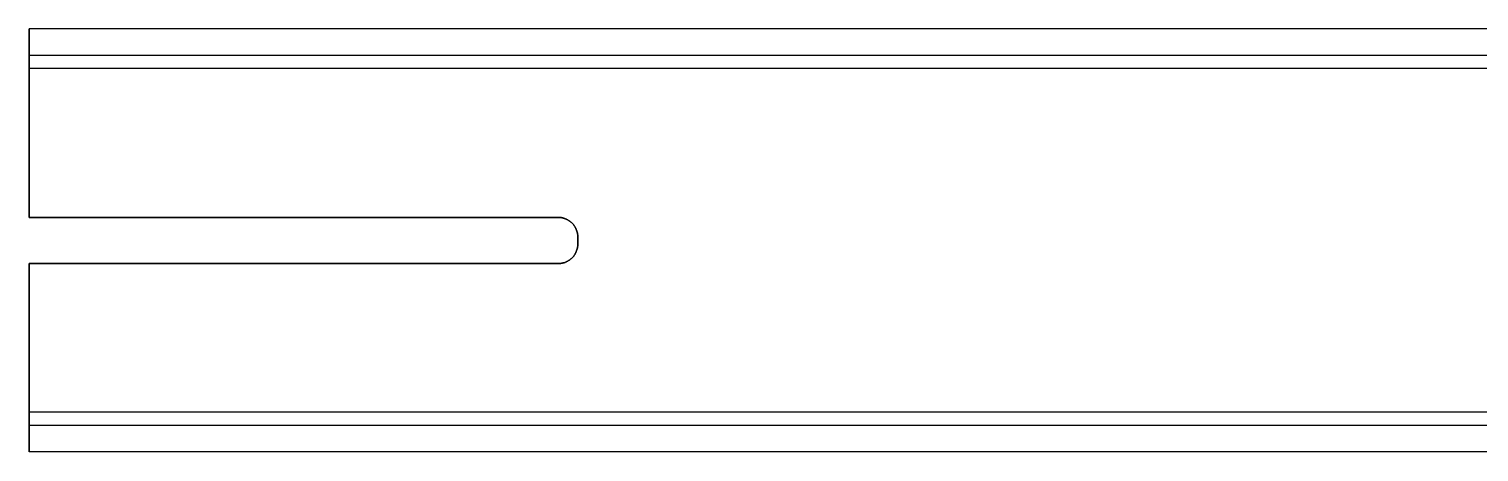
# Model space of a CAD drawing. Header units: inches. Extents: x 2 to 134, y 2 to 86.
# Drawn here: x 20.79 to 34.49, y 43.17 to 47.17 of the extents above; entities that cross this region are included whole.
import ezdxf

# ---------------------------------------------------------------- set-up
doc = ezdxf.new("R2010")
doc.units = ezdxf.units.IN
doc.header["$MEASUREMENT"] = 0

msp = doc.modelspace()

# ---------------------------------------------------------------- linework, layer by layer
at = {"layer": 'OUTLINE'}
for p, q in [((20.787, 47.167), (20.787, 47.167)), ((20.787, 47.167), (20.787, 47.166)), ((89.213, 47.167), (20.787, 47.167)), ((89.213, 47.167), (20.787, 47.167)), ((20.787, 47.166), (20.787, 47.167)), ((20.787, 47.167), (20.787, 47.167)), ((20.787, 47.166), (20.787, 47.166)), ((20.787, 47.166), (20.787, 47.165)), ((20.787, 47.165), (20.787, 47.166)), ((20.787, 47.166), (20.787, 47.166)), ((20.787, 47.165), (20.787, 47.164)), ((20.787, 47.164), (20.787, 47.165)), ((20.787, 47.164), (20.787, 47.163)), ((20.787, 47.163), (20.787, 47.164)), ((20.787, 47.163), (20.787, 47.161)), ((20.787, 47.161), (20.787, 47.163)), ((20.787, 47.161), (20.787, 47.159)), ((20.787, 47.159), (20.787, 47.161)), ((20.787, 47.159), (20.787, 47.158)), ((20.787, 47.158), (20.787, 47.159)), ((20.787, 47.158), (20.787, 47.155)), ((20.787, 47.155), (20.787, 47.158)), ((20.787, 47.155), (20.787, 47.153)), ((20.787, 47.153), (20.787, 47.155)), ((20.787, 47.153), (20.787, 47.151)), ((20.787, 47.151), (20.787, 47.153)), ((20.787, 47.151), (20.787, 47.148)), ((20.787, 47.148), (20.787, 47.151)), ((20.787, 47.148), (20.787, 47.145)), ((20.787, 47.145), (20.787, 47.148)), ((20.787, 47.145), (20.787, 47.142)), ((20.787, 47.142), (20.787, 47.145)), ((20.787, 47.142), (20.787, 47.138)), ((20.787, 47.138), (20.787, 47.142)), ((20.787, 47.138), (20.787, 47.134)), ((20.787, 47.134), (20.787, 47.138)), ((20.787, 47.134), (20.787, 47.131)), ((20.787, 47.131), (20.787, 47.134)), ((20.787, 47.131), (20.787, 47.127)), ((20.787, 47.127), (20.787, 47.131)), ((20.787, 47.127), (20.787, 47.122)), ((20.787, 47.122), (20.787, 47.127)), ((20.787, 47.122), (20.787, 47.118)), ((20.787, 47.118), (20.787, 47.122)), ((20.787, 47.118), (20.787, 47.113)), ((20.787, 47.113), (20.787, 47.118)), ((20.787, 47.113), (20.787, 47.108)), ((20.787, 47.108), (20.787, 47.113)), ((20.787, 47.108), (20.787, 47.103)), ((20.787, 47.103), (20.787, 47.108)), ((20.787, 47.103), (20.787, 47.098)), ((20.787, 47.098), (20.787, 47.103)), ((20.787, 47.098), (20.787, 47.093)), ((20.787, 47.093), (20.787, 47.098)), ((20.787, 47.093), (20.787, 47.087)), ((20.787, 47.087), (20.787, 47.093)), ((20.787, 47.087), (20.787, 47.082)), ((20.787, 47.082), (20.787, 47.087)), ((20.787, 47.082), (20.787, 47.076)), ((20.787, 47.076), (20.787, 47.082)), ((20.787, 47.076), (20.787, 47.07)), ((20.787, 47.07), (20.787, 47.076)), ((20.787, 47.07), (20.787, 47.063)), ((20.787, 47.063), (20.787, 47.07)), ((20.787, 47.063), (20.787, 47.057)), ((20.787, 47.057), (20.787, 47.063)), ((20.787, 47.057), (20.787, 47.05)), ((20.787, 47.05), (20.787, 47.057)), ((20.787, 47.05), (20.787, 47.044)), ((20.787, 47.044), (20.787, 47.05)), ((20.787, 47.044), (20.787, 47.037)), ((20.787, 47.037), (20.787, 47.044)), ((20.787, 47.037), (20.787, 47.03)), ((20.787, 47.03), (20.787, 47.037)), ((20.787, 47.03), (20.787, 47.022)), ((20.787, 47.022), (20.787, 47.03)), ((20.787, 47.022), (20.787, 47.015)), ((20.787, 47.015), (20.787, 47.022)), ((20.787, 47.015), (20.787, 47.008)), ((20.787, 47.008), (20.787, 47.015)), ((20.787, 47.008), (20.787, 47)), ((20.787, 47), (20.787, 47.008)), ((20.787, 47), (20.787, 46.992)), ((20.787, 46.992), (20.787, 47)), ((20.787, 46.992), (20.787, 46.984)), ((20.787, 46.984), (20.787, 46.992)), ((20.787, 46.984), (20.787, 46.977)), ((20.787, 46.977), (20.787, 46.984)), ((20.787, 46.977), (20.787, 46.968)), ((20.787, 46.968), (20.787, 46.977)), ((20.787, 46.968), (20.787, 46.96)), ((20.787, 46.96), (20.787, 46.968)), ((20.787, 46.96), (20.787, 46.952)), ((20.787, 46.952), (20.787, 46.96)), ((20.787, 46.952), (20.787, 46.944)), ((20.787, 46.944), (20.787, 46.952)), ((20.787, 46.944), (20.787, 46.935)), ((20.787, 46.935), (20.787, 46.944)), ((20.787, 46.935), (20.787, 46.927)), ((20.787, 46.927), (20.787, 46.935)), ((20.787, 46.927), (20.787, 46.918)), ((20.787, 46.918), (20.787, 46.927)), ((20.787, 46.918), (20.787, 46.909)), ((20.787, 46.909), (20.787, 46.918)), ((20.787, 46.917), (20.787, 46.917)), ((20.787, 46.917), (20.787, 46.917)), ((20.787, 46.917), (20.787, 46.916)), ((89.213, 46.917), (20.787, 46.917)), ((20.787, 46.916), (20.787, 46.917)), ((20.787, 46.917), (20.787, 46.917)), ((20.787, 46.917), (20.787, 46.917)), ((89.213, 46.917), (20.787, 46.917)), ((20.787, 46.916), (20.787, 46.916)), ((20.787, 46.916), (20.787, 46.916)), ((20.787, 46.916), (20.787, 46.915)), ((20.787, 46.915), (20.787, 46.916)), ((20.787, 46.916), (20.787, 46.916)), ((20.787, 46.916), (20.787, 46.916)), ((20.787, 46.915), (20.787, 46.915)), ((20.787, 46.915), (20.787, 46.914)), ((20.787, 46.914), (20.787, 46.915)), ((20.787, 46.915), (20.787, 46.915)), ((20.787, 46.914), (20.787, 46.914)), ((20.787, 46.914), (20.787, 46.913)), ((20.787, 46.913), (20.787, 46.914)), ((20.787, 46.914), (20.787, 46.914)), ((20.787, 46.913), (20.787, 46.912)), ((20.787, 46.912), (20.787, 46.913)), ((20.787, 46.912), (20.787, 46.911)), ((20.787, 46.911), (20.787, 46.912)), ((20.787, 46.911), (20.787, 46.91)), ((20.787, 46.91), (20.787, 46.911)), ((20.787, 46.91), (20.787, 46.909)), ((20.787, 46.909), (20.787, 46.91)), ((20.787, 46.909), (20.787, 46.901)), ((20.787, 46.909), (20.787, 46.908)), ((20.787, 46.908), (20.787, 46.909)), ((20.787, 46.901), (20.787, 46.909)), ((20.787, 46.908), (20.787, 46.907)), ((20.787, 46.907), (20.787, 46.908)), ((20.787, 46.907), (20.787, 46.906)), ((20.787, 46.906), (20.787, 46.907)), ((20.787, 46.906), (20.787, 46.905)), ((20.787, 46.905), (20.787, 46.906)), ((20.787, 46.905), (20.787, 46.903)), ((20.787, 46.903), (20.787, 46.905)), ((20.787, 46.903), (20.787, 46.902)), ((20.787, 46.902), (20.787, 46.903)), ((20.787, 46.902), (20.787, 46.9)), ((20.787, 46.9), (20.787, 46.902)), ((20.787, 46.901), (20.787, 46.892)), ((20.787, 46.892), (20.787, 46.901)), ((20.787, 46.9), (20.787, 46.899)), ((20.787, 46.899), (20.787, 46.9)), ((20.787, 46.899), (20.787, 46.897)), ((20.787, 46.897), (20.787, 46.899)), ((20.787, 46.897), (20.787, 46.896)), ((20.787, 46.896), (20.787, 46.897)), ((20.787, 46.896), (20.787, 46.894)), ((20.787, 46.894), (20.787, 46.896)), ((20.787, 46.894), (20.787, 46.892)), ((20.787, 46.892), (20.787, 46.894)), ((20.787, 46.892), (20.787, 46.883)), ((20.787, 46.892), (20.787, 46.89)), ((20.787, 46.89), (20.787, 46.892)), ((20.787, 46.883), (20.787, 46.892)), ((20.787, 46.89), (20.787, 46.888)), ((20.787, 46.888), (20.787, 46.89)), ((20.787, 46.888), (20.787, 46.886)), ((20.787, 46.886), (20.787, 46.888)), ((20.787, 46.886), (20.787, 46.884)), ((20.787, 46.884), (20.787, 46.886)), ((20.787, 46.884), (20.787, 46.882)), ((20.787, 46.882), (20.787, 46.884)), ((20.787, 46.883), (20.787, 46.874)), ((20.787, 46.874), (20.787, 46.883)), ((20.787, 46.882), (20.787, 46.88)), ((20.787, 46.88), (20.787, 46.882)), ((20.787, 46.88), (20.787, 46.878)), ((20.787, 46.878), (20.787, 46.88)), ((20.787, 46.878), (20.787, 46.876)), ((20.787, 46.876), (20.787, 46.878)), ((20.787, 46.876), (20.787, 46.873)), ((20.787, 46.873), (20.787, 46.876)), ((20.787, 46.874), (20.787, 46.865)), ((20.787, 46.865), (20.787, 46.874)), ((20.787, 46.873), (20.787, 46.871)), ((20.787, 46.871), (20.787, 46.873)), ((20.787, 46.871), (20.787, 46.869)), ((20.787, 46.869), (20.787, 46.871)), ((20.787, 46.869), (20.787, 46.866)), ((20.787, 46.866), (20.787, 46.869)), ((20.787, 46.866), (20.787, 46.864)), ((20.787, 46.864), (20.787, 46.866)), ((20.787, 46.865), (20.787, 46.856)), ((20.787, 46.856), (20.787, 46.865)), ((20.787, 46.864), (20.787, 46.861)), ((20.787, 46.861), (20.787, 46.864)), ((20.787, 46.861), (20.787, 46.859)), ((20.787, 46.859), (20.787, 46.861)), ((20.787, 46.859), (20.787, 46.856)), ((20.787, 46.856), (20.787, 46.859)), ((20.787, 46.856), (20.787, 46.847)), ((20.787, 46.856), (20.787, 46.853)), ((20.787, 46.853), (20.787, 46.856)), ((20.787, 46.847), (20.787, 46.856)), ((20.787, 46.853), (20.787, 46.851)), ((20.787, 46.851), (20.787, 46.853)), ((20.787, 46.851), (20.787, 46.848)), ((20.787, 46.848), (20.787, 46.851)), ((20.787, 46.848), (20.787, 46.845)), ((20.787, 46.845), (20.787, 46.848)), ((20.787, 46.847), (20.787, 46.838)), ((20.787, 46.838), (20.787, 46.847)), ((20.787, 46.845), (20.787, 46.842)), ((20.787, 46.842), (20.787, 46.845)), ((20.787, 46.842), (20.787, 46.84)), ((20.787, 46.84), (20.787, 46.842)), ((20.787, 46.84), (20.787, 46.837)), ((20.787, 46.837), (20.787, 46.84)), ((20.787, 46.838), (20.787, 46.828)), ((20.787, 46.828), (20.787, 46.838)), ((20.787, 46.837), (20.787, 46.834)), ((20.787, 46.834), (20.787, 46.837)), ((20.787, 46.834), (20.787, 46.831)), ((20.787, 46.831), (20.787, 46.834)), ((20.787, 46.831), (20.787, 46.828)), ((20.787, 46.828), (20.787, 46.831)), ((20.787, 46.828), (20.787, 46.819)), ((20.787, 46.828), (20.787, 46.825)), ((20.787, 46.825), (20.787, 46.828)), ((20.787, 46.819), (20.787, 46.828)), ((20.787, 46.825), (20.787, 46.822)), ((20.787, 46.822), (20.787, 46.825)), ((20.787, 46.822), (20.787, 46.819)), ((20.787, 46.819), (20.787, 46.822)), ((20.787, 46.819), (20.787, 46.81)), ((20.787, 46.819), (20.787, 46.816)), ((20.787, 46.816), (20.787, 46.819)), ((20.787, 46.81), (20.787, 46.819)), ((20.787, 46.816), (20.787, 46.813)), ((20.787, 46.813), (20.787, 46.816)), ((20.787, 46.813), (20.787, 46.81)), ((20.787, 46.81), (20.787, 46.813)), ((20.787, 46.81), (20.787, 46.801)), ((20.787, 46.81), (20.787, 46.807)), ((20.787, 46.807), (20.787, 46.81)), ((20.787, 46.801), (20.787, 46.81)), ((20.787, 46.807), (20.787, 46.804)), ((20.787, 46.804), (20.787, 46.807)), ((20.787, 46.804), (20.787, 46.801)), ((20.787, 46.801), (20.787, 46.804)), ((20.787, 46.801), (20.787, 46.792)), ((20.787, 46.801), (20.787, 46.798)), ((20.787, 46.798), (20.787, 46.801)), ((20.787, 46.792), (20.787, 46.801)), ((20.787, 46.798), (20.787, 46.795)), ((20.787, 46.795), (20.787, 46.798)), ((20.787, 46.795), (20.787, 46.792)), ((20.787, 46.792), (20.787, 46.795)), ((20.787, 45.385), (20.787, 46.792)), ((20.787, 45.385), (20.787, 46.792)), ((20.787, 46.792), (20.787, 45.385)), ((89.213, 46.792), (20.787, 46.792)), ((89.213, 46.792), (20.787, 46.792)), ((89.213, 46.792), (20.787, 46.792)), ((20.787, 46.792), (20.787, 45.385)), ((89.213, 46.792), (20.787, 46.792)), ((25.787, 45.385), (20.787, 45.385)), ((25.787, 45.385), (20.787, 45.385)), ((20.787, 45.385), (25.787, 45.385)), ((25.787, 45.385), (20.787, 45.385)), ((25.792, 45.385), (25.787, 45.385)), ((25.787, 45.385), (25.792, 45.385)), ((25.792, 45.385), (25.787, 45.385)), ((25.792, 45.385), (25.787, 45.385)), ((25.796, 45.385), (25.792, 45.385)), ((25.792, 45.385), (25.796, 45.385)), ((25.796, 45.385), (25.792, 45.385)), ((25.796, 45.385), (25.792, 45.385)), ((25.801, 45.385), (25.796, 45.385)), ((25.796, 45.385), (25.801, 45.385)), ((25.801, 45.385), (25.796, 45.385)), ((25.801, 45.385), (25.796, 45.385)), ((25.805, 45.385), (25.801, 45.385)), ((25.801, 45.385), (25.805, 45.385)), ((25.805, 45.385), (25.801, 45.385)), ((25.805, 45.385), (25.801, 45.385)), ((25.81, 45.384), (25.805, 45.385)), ((25.805, 45.385), (25.81, 45.384)), ((25.81, 45.384), (25.805, 45.385)), ((25.81, 45.384), (25.805, 45.385)), ((25.814, 45.383), (25.81, 45.384)), ((25.81, 45.384), (25.814, 45.383)), ((25.814, 45.383), (25.81, 45.384)), ((25.814, 45.383), (25.81, 45.384)), ((25.819, 45.383), (25.814, 45.383)), ((25.814, 45.383), (25.819, 45.383)), ((25.819, 45.383), (25.814, 45.383)), ((25.819, 45.383), (25.814, 45.383)), ((25.824, 45.382), (25.819, 45.383)), ((25.819, 45.383), (25.824, 45.382)), ((25.824, 45.382), (25.819, 45.383)), ((25.824, 45.382), (25.819, 45.383)), ((25.828, 45.381), (25.824, 45.382)), ((25.824, 45.382), (25.828, 45.381)), ((25.828, 45.381), (25.824, 45.382)), ((25.828, 45.381), (25.824, 45.382)), ((25.832, 45.38), (25.828, 45.381)), ((25.828, 45.381), (25.832, 45.38)), ((25.832, 45.38), (25.828, 45.381)), ((25.832, 45.38), (25.828, 45.381)), ((25.837, 45.379), (25.832, 45.38)), ((25.832, 45.38), (25.837, 45.379)), ((25.837, 45.379), (25.832, 45.38)), ((25.837, 45.379), (25.832, 45.38)), ((25.841, 45.377), (25.837, 45.379)), ((25.837, 45.379), (25.841, 45.377)), ((25.841, 45.377), (25.837, 45.379)), ((25.841, 45.377), (25.837, 45.379)), ((25.846, 45.376), (25.841, 45.377)), ((25.841, 45.377), (25.846, 45.376)), ((25.846, 45.376), (25.841, 45.377)), ((25.846, 45.376), (25.841, 45.377)), ((25.85, 45.374), (25.846, 45.376)), ((25.846, 45.376), (25.85, 45.374)), ((25.85, 45.374), (25.846, 45.376)), ((25.85, 45.374), (25.846, 45.376)), ((25.854, 45.373), (25.85, 45.374)), ((25.85, 45.374), (25.854, 45.373)), ((25.854, 45.373), (25.85, 45.374)), ((25.854, 45.373), (25.85, 45.374)), ((25.859, 45.371), (25.854, 45.373)), ((25.854, 45.373), (25.859, 45.371)), ((25.859, 45.371), (25.854, 45.373)), ((25.859, 45.371), (25.854, 45.373)), ((25.863, 45.369), (25.859, 45.371)), ((25.859, 45.371), (25.863, 45.369)), ((25.863, 45.369), (25.859, 45.371)), ((25.863, 45.369), (25.859, 45.371)), ((25.867, 45.367), (25.863, 45.369)), ((25.863, 45.369), (25.867, 45.367)), ((25.867, 45.367), (25.863, 45.369)), ((25.867, 45.367), (25.863, 45.369)), ((25.871, 45.365), (25.867, 45.367)), ((25.867, 45.367), (25.871, 45.365)), ((25.871, 45.365), (25.867, 45.367)), ((25.871, 45.365), (25.867, 45.367)), ((25.875, 45.363), (25.871, 45.365)), ((25.871, 45.365), (25.875, 45.363)), ((25.875, 45.363), (25.871, 45.365)), ((25.875, 45.363), (25.871, 45.365)), ((25.879, 45.361), (25.875, 45.363)), ((25.875, 45.363), (25.879, 45.361)), ((25.879, 45.361), (25.875, 45.363)), ((25.879, 45.361), (25.875, 45.363)), ((25.883, 45.359), (25.879, 45.361)), ((25.879, 45.361), (25.883, 45.359)), ((25.883, 45.359), (25.879, 45.361)), ((25.883, 45.359), (25.879, 45.361)), ((25.887, 45.356), (25.883, 45.359)), ((25.883, 45.359), (25.887, 45.356)), ((25.887, 45.356), (25.883, 45.359)), ((25.887, 45.356), (25.883, 45.359)), ((25.891, 45.354), (25.887, 45.356)), ((25.887, 45.356), (25.891, 45.354)), ((25.891, 45.354), (25.887, 45.356)), ((25.891, 45.354), (25.887, 45.356)), ((25.895, 45.351), (25.891, 45.354)), ((25.891, 45.354), (25.895, 45.351)), ((25.895, 45.351), (25.891, 45.354)), ((25.895, 45.351), (25.891, 45.354)), ((25.899, 45.349), (25.895, 45.351)), ((25.895, 45.351), (25.899, 45.349)), ((25.899, 45.349), (25.895, 45.351)), ((25.899, 45.349), (25.895, 45.351)), ((25.902, 45.346), (25.899, 45.349)), ((25.899, 45.349), (25.902, 45.346)), ((25.902, 45.346), (25.899, 45.349)), ((25.902, 45.346), (25.899, 45.349)), ((25.906, 45.343), (25.902, 45.346)), ((25.902, 45.346), (25.906, 45.343)), ((25.906, 45.343), (25.902, 45.346)), ((25.906, 45.343), (25.902, 45.346)), ((25.909, 45.34), (25.906, 45.343)), ((25.906, 45.343), (25.909, 45.34)), ((25.909, 45.34), (25.906, 45.343)), ((25.909, 45.34), (25.906, 45.343)), ((25.913, 45.337), (25.909, 45.34)), ((25.909, 45.34), (25.913, 45.337)), ((25.913, 45.337), (25.909, 45.34)), ((25.913, 45.337), (25.909, 45.34)), ((25.916, 45.334), (25.913, 45.337)), ((25.913, 45.337), (25.916, 45.334)), ((25.916, 45.334), (25.913, 45.337)), ((25.916, 45.334), (25.913, 45.337)), ((25.92, 45.33), (25.916, 45.334)), ((25.916, 45.334), (25.92, 45.33)), ((25.92, 45.33), (25.916, 45.334)), ((25.92, 45.33), (25.916, 45.334)), ((25.923, 45.327), (25.92, 45.33)), ((25.92, 45.33), (25.923, 45.327)), ((25.923, 45.327), (25.92, 45.33)), ((25.923, 45.327), (25.92, 45.33)), ((25.926, 45.324), (25.923, 45.327)), ((25.923, 45.327), (25.926, 45.324)), ((25.926, 45.324), (25.923, 45.327)), ((25.926, 45.324), (25.923, 45.327)), ((25.929, 45.32), (25.926, 45.324)), ((25.926, 45.324), (25.929, 45.32)), ((25.929, 45.32), (25.926, 45.324)), ((25.929, 45.32), (25.926, 45.324)), ((25.932, 45.317), (25.929, 45.32)), ((25.929, 45.32), (25.932, 45.317)), ((25.932, 45.317), (25.929, 45.32)), ((25.932, 45.317), (25.929, 45.32)), ((25.935, 45.313), (25.932, 45.317)), ((25.932, 45.317), (25.935, 45.313)), ((25.935, 45.313), (25.932, 45.317)), ((25.935, 45.313), (25.932, 45.317)), ((25.938, 45.31), (25.935, 45.313)), ((25.935, 45.313), (25.938, 45.31)), ((25.938, 45.31), (25.935, 45.313)), ((25.938, 45.31), (25.935, 45.313)), ((25.94, 45.306), (25.938, 45.31)), ((25.938, 45.31), (25.94, 45.306)), ((25.94, 45.306), (25.938, 45.31)), ((25.94, 45.306), (25.938, 45.31)), ((25.943, 45.302), (25.94, 45.306)), ((25.94, 45.306), (25.943, 45.302)), ((25.943, 45.302), (25.94, 45.306)), ((25.943, 45.302), (25.94, 45.306)), ((25.945, 45.298), (25.943, 45.302)), ((25.943, 45.302), (25.945, 45.298)), ((25.945, 45.298), (25.943, 45.302)), ((25.945, 45.298), (25.943, 45.302)), ((25.948, 45.294), (25.945, 45.298)), ((25.945, 45.298), (25.948, 45.294)), ((25.948, 45.294), (25.945, 45.298)), ((25.948, 45.294), (25.945, 45.298)), ((25.95, 45.29), (25.948, 45.294)), ((25.948, 45.294), (25.95, 45.29)), ((25.95, 45.29), (25.948, 45.294)), ((25.95, 45.29), (25.948, 45.294)), ((25.952, 45.286), (25.95, 45.29)), ((25.95, 45.29), (25.952, 45.286)), ((25.952, 45.286), (25.95, 45.29)), ((25.952, 45.286), (25.95, 45.29)), ((25.954, 45.282), (25.952, 45.286)), ((25.952, 45.286), (25.954, 45.282)), ((25.954, 45.282), (25.952, 45.286)), ((25.954, 45.282), (25.952, 45.286)), ((25.956, 45.278), (25.954, 45.282)), ((25.954, 45.282), (25.956, 45.278)), ((25.956, 45.278), (25.954, 45.282)), ((25.956, 45.278), (25.954, 45.282)), ((25.958, 45.274), (25.956, 45.278)), ((25.956, 45.278), (25.958, 45.274)), ((25.958, 45.274), (25.956, 45.278)), ((25.958, 45.274), (25.956, 45.278)), ((25.96, 45.27), (25.958, 45.274)), ((25.958, 45.274), (25.96, 45.27)), ((25.96, 45.27), (25.958, 45.274)), ((25.96, 45.27), (25.958, 45.274)), ((25.962, 45.265), (25.96, 45.27)), ((25.96, 45.27), (25.962, 45.265)), ((25.962, 45.265), (25.96, 45.27)), ((25.962, 45.265), (25.96, 45.27)), ((25.963, 45.261), (25.962, 45.265)), ((25.962, 45.265), (25.963, 45.261)), ((25.963, 45.261), (25.962, 45.265)), ((25.963, 45.261), (25.962, 45.265)), ((25.965, 45.257), (25.963, 45.261)), ((25.963, 45.261), (25.965, 45.257)), ((25.965, 45.257), (25.963, 45.261)), ((25.965, 45.257), (25.963, 45.261)), ((25.966, 45.252), (25.965, 45.257)), ((25.965, 45.257), (25.966, 45.252)), ((25.966, 45.252), (25.965, 45.257)), ((25.966, 45.252), (25.965, 45.257)), ((25.968, 45.248), (25.966, 45.252)), ((25.966, 45.252), (25.968, 45.248)), ((25.968, 45.248), (25.966, 45.252)), ((25.968, 45.248), (25.966, 45.252)), ((25.969, 45.243), (25.968, 45.248)), ((25.968, 45.248), (25.969, 45.243)), ((25.969, 45.243), (25.968, 45.248)), ((25.969, 45.243), (25.968, 45.248)), ((25.97, 45.239), (25.969, 45.243)), ((25.969, 45.243), (25.97, 45.239)), ((25.97, 45.239), (25.969, 45.243)), ((25.97, 45.239), (25.969, 45.243)), ((25.971, 45.234), (25.97, 45.239)), ((25.97, 45.239), (25.971, 45.234)), ((25.971, 45.234), (25.97, 45.239)), ((25.971, 45.234), (25.97, 45.239)), ((25.972, 45.23), (25.971, 45.234)), ((25.971, 45.234), (25.972, 45.23)), ((25.972, 45.23), (25.971, 45.234)), ((25.972, 45.23), (25.971, 45.234)), ((25.972, 45.225), (25.972, 45.23)), ((25.972, 45.23), (25.972, 45.225)), ((25.972, 45.225), (25.972, 45.23)), ((25.972, 45.225), (25.972, 45.23)), ((25.973, 45.221), (25.972, 45.225)), ((25.972, 45.225), (25.973, 45.221)), ((25.973, 45.221), (25.972, 45.225)), ((25.973, 45.221), (25.972, 45.225)), ((25.969, 45.09), (25.968, 45.085)), ((25.968, 45.085), (25.969, 45.09)), ((25.968, 45.085), (25.969, 45.09)), ((25.968, 45.085), (25.969, 45.09)), ((25.97, 45.094), (25.969, 45.09)), ((25.969, 45.09), (25.97, 45.094)), ((25.969, 45.09), (25.97, 45.094)), ((25.969, 45.09), (25.97, 45.094)), ((25.971, 45.099), (25.97, 45.094)), ((25.97, 45.094), (25.971, 45.099)), ((25.97, 45.094), (25.971, 45.099)), ((25.97, 45.094), (25.971, 45.099)), ((25.972, 45.103), (25.971, 45.099)), ((25.971, 45.099), (25.972, 45.103)), ((25.971, 45.099), (25.972, 45.103)), ((25.971, 45.099), (25.972, 45.103)), ((25.973, 45.112), (25.972, 45.108)), ((25.972, 45.108), (25.973, 45.112)), ((25.972, 45.108), (25.973, 45.112)), ((25.972, 45.108), (25.973, 45.112)), ((25.972, 45.108), (25.972, 45.103)), ((25.972, 45.103), (25.972, 45.108)), ((25.972, 45.103), (25.972, 45.108)), ((25.972, 45.103), (25.972, 45.108)), ((25.974, 45.216), (25.973, 45.221)), ((25.973, 45.221), (25.974, 45.216)), ((25.974, 45.216), (25.973, 45.221)), ((25.974, 45.216), (25.973, 45.221)), ((25.974, 45.117), (25.973, 45.112)), ((25.973, 45.112), (25.974, 45.117)), ((25.973, 45.112), (25.974, 45.117)), ((25.973, 45.112), (25.974, 45.117)), ((25.974, 45.212), (25.974, 45.216)), ((25.974, 45.216), (25.974, 45.212)), ((25.974, 45.212), (25.974, 45.216)), ((25.974, 45.212), (25.974, 45.216)), ((25.974, 45.207), (25.974, 45.212)), ((25.974, 45.212), (25.974, 45.207)), ((25.974, 45.207), (25.974, 45.212)), ((25.974, 45.207), (25.974, 45.212)), ((25.974, 45.203), (25.974, 45.207)), ((25.974, 45.207), (25.974, 45.203)), ((25.974, 45.203), (25.974, 45.207)), ((25.974, 45.203), (25.974, 45.207)), ((25.974, 45.198), (25.974, 45.203)), ((25.974, 45.203), (25.974, 45.198)), ((25.974, 45.198), (25.974, 45.203)), ((25.974, 45.198), (25.974, 45.203)), ((25.974, 45.135), (25.974, 45.198)), ((25.974, 45.135), (25.974, 45.198)), ((25.974, 45.198), (25.974, 45.135)), ((25.974, 45.135), (25.974, 45.198)), ((25.974, 45.135), (25.974, 45.131)), ((25.974, 45.131), (25.974, 45.135)), ((25.974, 45.131), (25.974, 45.135)), ((25.974, 45.131), (25.974, 45.135)), ((25.974, 45.131), (25.974, 45.126)), ((25.974, 45.126), (25.974, 45.131)), ((25.974, 45.126), (25.974, 45.131)), ((25.974, 45.126), (25.974, 45.131)), ((25.974, 45.126), (25.974, 45.122)), ((25.974, 45.122), (25.974, 45.126)), ((25.974, 45.122), (25.974, 45.126)), ((25.974, 45.122), (25.974, 45.126)), ((25.974, 45.122), (25.974, 45.117)), ((25.974, 45.117), (25.974, 45.122)), ((25.974, 45.117), (25.974, 45.122)), ((25.974, 45.117), (25.974, 45.122)), ((25.824, 44.952), (25.819, 44.951)), ((25.819, 44.951), (25.824, 44.952)), ((25.819, 44.951), (25.824, 44.952)), ((25.819, 44.951), (25.824, 44.952)), ((25.828, 44.952), (25.824, 44.952)), ((25.824, 44.952), (25.828, 44.952)), ((25.824, 44.952), (25.828, 44.952)), ((25.824, 44.952), (25.828, 44.952)), ((25.832, 44.954), (25.828, 44.952)), ((25.828, 44.952), (25.832, 44.954)), ((25.828, 44.952), (25.832, 44.954)), ((25.828, 44.952), (25.832, 44.954)), ((25.837, 44.955), (25.832, 44.954)), ((25.832, 44.954), (25.837, 44.955)), ((25.832, 44.954), (25.837, 44.955)), ((25.832, 44.954), (25.837, 44.955)), ((25.841, 44.956), (25.837, 44.955)), ((25.837, 44.955), (25.841, 44.956)), ((25.837, 44.955), (25.841, 44.956)), ((25.837, 44.955), (25.841, 44.956)), ((25.846, 44.957), (25.841, 44.956)), ((25.841, 44.956), (25.846, 44.957)), ((25.841, 44.956), (25.846, 44.957)), ((25.841, 44.956), (25.846, 44.957)), ((25.85, 44.959), (25.846, 44.957)), ((25.846, 44.957), (25.85, 44.959)), ((25.846, 44.957), (25.85, 44.959)), ((25.846, 44.957), (25.85, 44.959)), ((25.854, 44.96), (25.85, 44.959)), ((25.85, 44.959), (25.854, 44.96)), ((25.85, 44.959), (25.854, 44.96)), ((25.85, 44.959), (25.854, 44.96)), ((25.859, 44.962), (25.854, 44.96)), ((25.854, 44.96), (25.859, 44.962)), ((25.854, 44.96), (25.859, 44.962)), ((25.854, 44.96), (25.859, 44.962)), ((25.863, 44.964), (25.859, 44.962)), ((25.859, 44.962), (25.863, 44.964)), ((25.859, 44.962), (25.863, 44.964)), ((25.859, 44.962), (25.863, 44.964)), ((25.867, 44.966), (25.863, 44.964)), ((25.863, 44.964), (25.867, 44.966)), ((25.863, 44.964), (25.867, 44.966)), ((25.863, 44.964), (25.867, 44.966)), ((25.871, 44.968), (25.867, 44.966)), ((25.867, 44.966), (25.871, 44.968)), ((25.867, 44.966), (25.871, 44.968)), ((25.867, 44.966), (25.871, 44.968)), ((25.875, 44.97), (25.871, 44.968)), ((25.871, 44.968), (25.875, 44.97)), ((25.871, 44.968), (25.875, 44.97)), ((25.871, 44.968), (25.875, 44.97)), ((25.879, 44.972), (25.875, 44.97)), ((25.875, 44.97), (25.879, 44.972)), ((25.875, 44.97), (25.879, 44.972)), ((25.875, 44.97), (25.879, 44.972)), ((25.883, 44.975), (25.879, 44.972)), ((25.879, 44.972), (25.883, 44.975)), ((25.879, 44.972), (25.883, 44.975)), ((25.879, 44.972), (25.883, 44.975)), ((25.887, 44.977), (25.883, 44.975)), ((25.883, 44.975), (25.887, 44.977)), ((25.883, 44.975), (25.887, 44.977)), ((25.883, 44.975), (25.887, 44.977)), ((25.891, 44.98), (25.887, 44.977)), ((25.887, 44.977), (25.891, 44.98)), ((25.887, 44.977), (25.891, 44.98)), ((25.887, 44.977), (25.891, 44.98)), ((25.895, 44.982), (25.891, 44.98)), ((25.891, 44.98), (25.895, 44.982)), ((25.891, 44.98), (25.895, 44.982)), ((25.891, 44.98), (25.895, 44.982)), ((25.899, 44.985), (25.895, 44.982)), ((25.895, 44.982), (25.899, 44.985)), ((25.895, 44.982), (25.899, 44.985)), ((25.895, 44.982), (25.899, 44.985)), ((25.902, 44.988), (25.899, 44.985)), ((25.899, 44.985), (25.902, 44.988)), ((25.899, 44.985), (25.902, 44.988)), ((25.899, 44.985), (25.902, 44.988)), ((25.906, 44.99), (25.902, 44.988)), ((25.902, 44.988), (25.906, 44.99)), ((25.902, 44.988), (25.906, 44.99)), ((25.902, 44.988), (25.906, 44.99)), ((25.909, 44.993), (25.906, 44.99)), ((25.906, 44.99), (25.909, 44.993)), ((25.906, 44.99), (25.909, 44.993)), ((25.906, 44.99), (25.909, 44.993)), ((25.913, 44.996), (25.909, 44.993)), ((25.909, 44.993), (25.913, 44.996)), ((25.909, 44.993), (25.913, 44.996)), ((25.909, 44.993), (25.913, 44.996)), ((25.916, 45), (25.913, 44.996)), ((25.913, 44.996), (25.916, 45)), ((25.913, 44.996), (25.916, 45)), ((25.913, 44.996), (25.916, 45)), ((25.92, 45.003), (25.916, 45)), ((25.916, 45), (25.92, 45.003)), ((25.916, 45), (25.92, 45.003)), ((25.916, 45), (25.92, 45.003)), ((25.923, 45.006), (25.92, 45.003)), ((25.92, 45.003), (25.923, 45.006)), ((25.92, 45.003), (25.923, 45.006)), ((25.92, 45.003), (25.923, 45.006)), ((25.926, 45.009), (25.923, 45.006)), ((25.923, 45.006), (25.926, 45.009)), ((25.923, 45.006), (25.926, 45.009)), ((25.923, 45.006), (25.926, 45.009)), ((25.929, 45.013), (25.926, 45.009)), ((25.926, 45.009), (25.929, 45.013)), ((25.926, 45.009), (25.929, 45.013)), ((25.926, 45.009), (25.929, 45.013)), ((25.932, 45.016), (25.929, 45.013)), ((25.929, 45.013), (25.932, 45.016)), ((25.929, 45.013), (25.932, 45.016)), ((25.929, 45.013), (25.932, 45.016)), ((25.935, 45.02), (25.932, 45.016)), ((25.932, 45.016), (25.935, 45.02)), ((25.932, 45.016), (25.935, 45.02)), ((25.932, 45.016), (25.935, 45.02)), ((25.938, 45.024), (25.935, 45.02)), ((25.935, 45.02), (25.938, 45.024)), ((25.935, 45.02), (25.938, 45.024)), ((25.935, 45.02), (25.938, 45.024)), ((25.94, 45.027), (25.938, 45.024)), ((25.938, 45.024), (25.94, 45.027)), ((25.938, 45.024), (25.94, 45.027)), ((25.938, 45.024), (25.94, 45.027)), ((25.943, 45.031), (25.94, 45.027)), ((25.94, 45.027), (25.943, 45.031)), ((25.94, 45.027), (25.943, 45.031)), ((25.94, 45.027), (25.943, 45.031)), ((25.945, 45.035), (25.943, 45.031)), ((25.943, 45.031), (25.945, 45.035)), ((25.943, 45.031), (25.945, 45.035)), ((25.943, 45.031), (25.945, 45.035)), ((25.948, 45.039), (25.945, 45.035)), ((25.945, 45.035), (25.948, 45.039)), ((25.945, 45.035), (25.948, 45.039)), ((25.945, 45.035), (25.948, 45.039)), ((25.95, 45.043), (25.948, 45.039)), ((25.948, 45.039), (25.95, 45.043)), ((25.948, 45.039), (25.95, 45.043)), ((25.948, 45.039), (25.95, 45.043)), ((25.952, 45.047), (25.95, 45.043)), ((25.95, 45.043), (25.952, 45.047)), ((25.95, 45.043), (25.952, 45.047)), ((25.95, 45.043), (25.952, 45.047)), ((25.954, 45.051), (25.952, 45.047)), ((25.952, 45.047), (25.954, 45.051)), ((25.952, 45.047), (25.954, 45.051)), ((25.952, 45.047), (25.954, 45.051)), ((25.956, 45.055), (25.954, 45.051)), ((25.954, 45.051), (25.956, 45.055)), ((25.954, 45.051), (25.956, 45.055)), ((25.954, 45.051), (25.956, 45.055)), ((25.958, 45.059), (25.956, 45.055)), ((25.956, 45.055), (25.958, 45.059)), ((25.956, 45.055), (25.958, 45.059)), ((25.956, 45.055), (25.958, 45.059)), ((25.96, 45.064), (25.958, 45.059)), ((25.958, 45.059), (25.96, 45.064)), ((25.958, 45.059), (25.96, 45.064)), ((25.958, 45.059), (25.96, 45.064)), ((25.962, 45.068), (25.96, 45.064)), ((25.96, 45.064), (25.962, 45.068)), ((25.96, 45.064), (25.962, 45.068)), ((25.96, 45.064), (25.962, 45.068)), ((25.963, 45.072), (25.962, 45.068)), ((25.962, 45.068), (25.963, 45.072)), ((25.962, 45.068), (25.963, 45.072)), ((25.962, 45.068), (25.963, 45.072)), ((25.965, 45.077), (25.963, 45.072)), ((25.963, 45.072), (25.965, 45.077)), ((25.963, 45.072), (25.965, 45.077)), ((25.963, 45.072), (25.965, 45.077)), ((25.966, 45.081), (25.965, 45.077)), ((25.965, 45.077), (25.966, 45.081)), ((25.965, 45.077), (25.966, 45.081)), ((25.965, 45.077), (25.966, 45.081)), ((25.968, 45.085), (25.966, 45.081)), ((25.966, 45.081), (25.968, 45.085)), ((25.966, 45.081), (25.968, 45.085)), ((25.966, 45.081), (25.968, 45.085)), ((20.787, 43.542), (20.787, 44.948)), ((20.787, 44.948), (25.787, 44.948)), ((20.787, 43.542), (20.787, 44.948)), ((25.787, 44.948), (20.787, 44.948)), ((20.787, 44.948), (20.787, 43.542)), ((20.787, 44.948), (25.787, 44.948)), ((20.787, 44.948), (20.787, 43.542)), ((20.787, 44.948), (25.787, 44.948)), ((25.792, 44.948), (25.787, 44.948)), ((25.787, 44.948), (25.792, 44.948)), ((25.787, 44.948), (25.792, 44.948)), ((25.787, 44.948), (25.792, 44.948)), ((25.796, 44.948), (25.792, 44.948)), ((25.792, 44.948), (25.796, 44.948)), ((25.792, 44.948), (25.796, 44.948)), ((25.792, 44.948), (25.796, 44.948)), ((25.801, 44.948), (25.796, 44.948)), ((25.796, 44.948), (25.801, 44.948)), ((25.796, 44.948), (25.801, 44.948)), ((25.796, 44.948), (25.801, 44.948)), ((25.805, 44.949), (25.801, 44.948)), ((25.801, 44.948), (25.805, 44.949)), ((25.801, 44.948), (25.805, 44.949)), ((25.801, 44.948), (25.805, 44.949)), ((25.81, 44.949), (25.805, 44.949)), ((25.805, 44.949), (25.81, 44.949)), ((25.805, 44.949), (25.81, 44.949)), ((25.805, 44.949), (25.81, 44.949)), ((25.814, 44.95), (25.81, 44.949)), ((25.81, 44.949), (25.814, 44.95)), ((25.81, 44.949), (25.814, 44.95)), ((25.81, 44.949), (25.814, 44.95)), ((25.819, 44.951), (25.814, 44.95)), ((25.814, 44.95), (25.819, 44.951)), ((25.814, 44.95), (25.819, 44.951)), ((25.814, 44.95), (25.819, 44.951)), ((89.213, 43.542), (20.787, 43.542)), ((20.787, 43.539), (20.787, 43.542)), ((89.213, 43.542), (20.787, 43.542)), ((89.213, 43.542), (20.787, 43.542)), ((20.787, 43.542), (20.787, 43.539)), ((20.787, 43.542), (20.787, 43.532)), ((89.213, 43.542), (20.787, 43.542)), ((20.787, 43.532), (20.787, 43.542)), ((20.787, 43.536), (20.787, 43.539)), ((20.787, 43.539), (20.787, 43.536)), ((20.787, 43.532), (20.787, 43.536)), ((20.787, 43.536), (20.787, 43.532)), ((20.787, 43.529), (20.787, 43.532)), ((20.787, 43.532), (20.787, 43.529)), ((20.787, 43.532), (20.787, 43.523)), ((20.787, 43.523), (20.787, 43.532)), ((20.787, 43.526), (20.787, 43.529)), ((20.787, 43.529), (20.787, 43.526)), ((20.787, 43.523), (20.787, 43.526)), ((20.787, 43.526), (20.787, 43.523)), ((20.787, 43.52), (20.787, 43.523)), ((20.787, 43.523), (20.787, 43.52)), ((20.787, 43.523), (20.787, 43.514)), ((20.787, 43.514), (20.787, 43.523)), ((20.787, 43.517), (20.787, 43.52)), ((20.787, 43.52), (20.787, 43.517)), ((20.787, 43.514), (20.787, 43.517)), ((20.787, 43.517), (20.787, 43.514)), ((20.787, 43.511), (20.787, 43.514)), ((20.787, 43.514), (20.787, 43.511)), ((20.787, 43.514), (20.787, 43.505)), ((20.787, 43.505), (20.787, 43.514)), ((20.787, 43.508), (20.787, 43.511)), ((20.787, 43.511), (20.787, 43.508)), ((20.787, 43.505), (20.787, 43.508)), ((20.787, 43.508), (20.787, 43.505)), ((20.787, 43.502), (20.787, 43.505)), ((20.787, 43.505), (20.787, 43.502)), ((20.787, 43.505), (20.787, 43.496)), ((20.787, 43.496), (20.787, 43.505)), ((20.787, 43.5), (20.787, 43.502)), ((20.787, 43.502), (20.787, 43.5)), ((20.787, 43.497), (20.787, 43.5)), ((20.787, 43.5), (20.787, 43.497)), ((20.787, 43.494), (20.787, 43.497)), ((20.787, 43.497), (20.787, 43.494)), ((20.787, 43.496), (20.787, 43.487)), ((20.787, 43.487), (20.787, 43.496)), ((20.787, 43.491), (20.787, 43.494)), ((20.787, 43.494), (20.787, 43.491)), ((20.787, 43.488), (20.787, 43.491)), ((20.787, 43.491), (20.787, 43.488)), ((20.787, 43.485), (20.787, 43.488)), ((20.787, 43.488), (20.787, 43.485)), ((20.787, 43.487), (20.787, 43.478)), ((20.787, 43.478), (20.787, 43.487)), ((20.787, 43.483), (20.787, 43.485)), ((20.787, 43.485), (20.787, 43.483)), ((20.787, 43.48), (20.787, 43.483)), ((20.787, 43.483), (20.787, 43.48)), ((20.787, 43.477), (20.787, 43.48)), ((20.787, 43.48), (20.787, 43.477)), ((20.787, 43.478), (20.787, 43.469)), ((20.787, 43.469), (20.787, 43.478)), ((20.787, 43.475), (20.787, 43.477)), ((20.787, 43.477), (20.787, 43.475)), ((20.787, 43.472), (20.787, 43.475)), ((20.787, 43.475), (20.787, 43.472)), ((20.787, 43.47), (20.787, 43.472)), ((20.787, 43.472), (20.787, 43.47)), ((20.787, 43.467), (20.787, 43.47)), ((20.787, 43.47), (20.787, 43.467)), ((20.787, 43.469), (20.787, 43.46)), ((20.787, 43.46), (20.787, 43.469)), ((20.787, 43.465), (20.787, 43.467)), ((20.787, 43.467), (20.787, 43.465)), ((20.787, 43.462), (20.787, 43.465)), ((20.787, 43.465), (20.787, 43.462)), ((20.787, 43.46), (20.787, 43.462)), ((20.787, 43.462), (20.787, 43.46)), ((20.787, 43.458), (20.787, 43.46)), ((20.787, 43.46), (20.787, 43.458)), ((20.787, 43.46), (20.787, 43.451)), ((20.787, 43.451), (20.787, 43.46)), ((20.787, 43.455), (20.787, 43.458)), ((20.787, 43.458), (20.787, 43.455)), ((20.787, 43.453), (20.787, 43.455)), ((20.787, 43.455), (20.787, 43.453)), ((20.787, 43.451), (20.787, 43.453)), ((20.787, 43.453), (20.787, 43.451)), ((20.787, 43.449), (20.787, 43.451)), ((20.787, 43.451), (20.787, 43.449)), ((20.787, 43.451), (20.787, 43.442)), ((20.787, 43.442), (20.787, 43.451)), ((20.787, 43.447), (20.787, 43.449)), ((20.787, 43.449), (20.787, 43.447)), ((20.787, 43.445), (20.787, 43.447)), ((20.787, 43.447), (20.787, 43.445)), ((20.787, 43.443), (20.787, 43.445)), ((20.787, 43.445), (20.787, 43.443)), ((20.787, 43.441), (20.787, 43.443)), ((20.787, 43.443), (20.787, 43.441)), ((20.787, 43.442), (20.787, 43.433)), ((20.787, 43.433), (20.787, 43.442)), ((20.787, 43.439), (20.787, 43.441)), ((20.787, 43.441), (20.787, 43.439)), ((20.787, 43.438), (20.787, 43.439)), ((20.787, 43.439), (20.787, 43.438)), ((20.787, 43.436), (20.787, 43.438)), ((20.787, 43.438), (20.787, 43.436)), ((20.787, 43.434), (20.787, 43.436)), ((20.787, 43.436), (20.787, 43.434)), ((20.787, 43.433), (20.787, 43.434)), ((20.787, 43.434), (20.787, 43.433)), ((20.787, 43.431), (20.787, 43.433)), ((20.787, 43.433), (20.787, 43.431)), ((20.787, 43.433), (20.787, 43.424)), ((20.787, 43.424), (20.787, 43.433)), ((20.787, 43.43), (20.787, 43.431)), ((20.787, 43.431), (20.787, 43.43)), ((20.787, 43.429), (20.787, 43.43)), ((20.787, 43.43), (20.787, 43.429)), ((20.787, 43.427), (20.787, 43.429)), ((20.787, 43.429), (20.787, 43.427)), ((20.787, 43.426), (20.787, 43.427)), ((20.787, 43.427), (20.787, 43.426)), ((20.787, 43.425), (20.787, 43.426)), ((20.787, 43.426), (20.787, 43.425)), ((20.787, 43.424), (20.787, 43.425)), ((20.787, 43.425), (20.787, 43.424)), ((20.787, 43.423), (20.787, 43.424)), ((20.787, 43.424), (20.787, 43.423)), ((20.787, 43.424), (20.787, 43.415)), ((20.787, 43.415), (20.787, 43.424)), ((20.787, 43.422), (20.787, 43.423)), ((20.787, 43.423), (20.787, 43.422)), ((20.787, 43.421), (20.787, 43.422)), ((20.787, 43.422), (20.787, 43.421)), ((20.787, 43.42), (20.787, 43.421)), ((20.787, 43.421), (20.787, 43.42)), ((20.787, 43.419), (20.787, 43.42)), ((20.787, 43.42), (20.787, 43.42)), ((20.787, 43.42), (20.787, 43.42)), ((20.787, 43.42), (20.787, 43.419)), ((20.787, 43.418), (20.787, 43.419)), ((20.787, 43.419), (20.787, 43.419)), ((20.787, 43.419), (20.787, 43.419)), ((20.787, 43.419), (20.787, 43.418)), ((20.787, 43.417), (20.787, 43.418)), ((20.787, 43.418), (20.787, 43.418)), ((20.787, 43.418), (20.787, 43.418)), ((20.787, 43.418), (20.787, 43.417)), ((89.213, 43.417), (20.787, 43.417)), ((20.787, 43.417), (20.787, 43.417)), ((20.787, 43.417), (20.787, 43.417)), ((20.787, 43.417), (20.787, 43.417)), ((20.787, 43.417), (20.787, 43.417)), ((20.787, 43.417), (20.787, 43.417)), ((20.787, 43.417), (20.787, 43.417)), ((20.787, 43.417), (20.787, 43.417)), ((20.787, 43.417), (20.787, 43.417)), ((89.213, 43.417), (20.787, 43.417)), ((20.787, 43.415), (20.787, 43.407)), ((20.787, 43.407), (20.787, 43.415)), ((20.787, 43.407), (20.787, 43.398)), ((20.787, 43.398), (20.787, 43.407)), ((20.787, 43.398), (20.787, 43.39)), ((20.787, 43.39), (20.787, 43.398)), ((20.787, 43.39), (20.787, 43.381)), ((20.787, 43.381), (20.787, 43.39)), ((20.787, 43.381), (20.787, 43.373)), ((20.787, 43.373), (20.787, 43.381)), ((20.787, 43.373), (20.787, 43.365)), ((20.787, 43.365), (20.787, 43.373)), ((20.787, 43.365), (20.787, 43.357)), ((20.787, 43.357), (20.787, 43.365)), ((20.787, 43.357), (20.787, 43.349)), ((20.787, 43.349), (20.787, 43.357)), ((20.787, 43.349), (20.787, 43.341)), ((20.787, 43.341), (20.787, 43.349)), ((20.787, 43.341), (20.787, 43.333)), ((20.787, 43.333), (20.787, 43.341)), ((20.787, 43.333), (20.787, 43.326)), ((20.787, 43.326), (20.787, 43.333)), ((20.787, 43.326), (20.787, 43.318)), ((20.787, 43.318), (20.787, 43.326)), ((20.787, 43.318), (20.787, 43.311)), ((20.787, 43.311), (20.787, 43.318)), ((20.787, 43.311), (20.787, 43.304)), ((20.787, 43.304), (20.787, 43.311)), ((20.787, 43.304), (20.787, 43.297)), ((20.787, 43.297), (20.787, 43.304)), ((20.787, 43.297), (20.787, 43.29)), ((20.787, 43.29), (20.787, 43.297)), ((20.787, 43.29), (20.787, 43.283)), ((20.787, 43.283), (20.787, 43.29)), ((20.787, 43.283), (20.787, 43.277)), ((20.787, 43.277), (20.787, 43.283)), ((20.787, 43.277), (20.787, 43.27)), ((20.787, 43.27), (20.787, 43.277)), ((20.787, 43.27), (20.787, 43.264)), ((20.787, 43.264), (20.787, 43.27)), ((20.787, 43.264), (20.787, 43.258)), ((20.787, 43.258), (20.787, 43.264)), ((20.787, 43.258), (20.787, 43.252)), ((20.787, 43.252), (20.787, 43.258)), ((20.787, 43.252), (20.787, 43.246)), ((20.787, 43.246), (20.787, 43.252)), ((20.787, 43.246), (20.787, 43.24)), ((20.787, 43.24), (20.787, 43.246)), ((20.787, 43.24), (20.787, 43.235)), ((20.787, 43.235), (20.787, 43.24)), ((20.787, 43.235), (20.787, 43.23)), ((20.787, 43.23), (20.787, 43.235)), ((20.787, 43.23), (20.787, 43.225)), ((20.787, 43.225), (20.787, 43.23)), ((20.787, 43.225), (20.787, 43.22)), ((20.787, 43.22), (20.787, 43.225)), ((20.787, 43.22), (20.787, 43.215)), ((20.787, 43.215), (20.787, 43.22)), ((20.787, 43.215), (20.787, 43.211)), ((20.787, 43.211), (20.787, 43.215)), ((20.787, 43.211), (20.787, 43.207)), ((20.787, 43.207), (20.787, 43.211)), ((20.787, 43.207), (20.787, 43.203)), ((20.787, 43.203), (20.787, 43.207)), ((20.787, 43.203), (20.787, 43.199)), ((20.787, 43.199), (20.787, 43.203)), ((20.787, 43.199), (20.787, 43.195)), ((20.787, 43.195), (20.787, 43.199)), ((20.787, 43.195), (20.787, 43.192)), ((20.787, 43.192), (20.787, 43.195)), ((20.787, 43.192), (20.787, 43.189)), ((20.787, 43.189), (20.787, 43.192)), ((20.787, 43.189), (20.787, 43.186)), ((20.787, 43.186), (20.787, 43.189)), ((20.787, 43.186), (20.787, 43.183)), ((20.787, 43.183), (20.787, 43.186)), ((20.787, 43.183), (20.787, 43.18)), ((20.787, 43.18), (20.787, 43.183)), ((20.787, 43.18), (20.787, 43.178)), ((20.787, 43.178), (20.787, 43.18)), ((20.787, 43.178), (20.787, 43.176)), ((20.787, 43.176), (20.787, 43.178)), ((20.787, 43.176), (20.787, 43.174)), ((20.787, 43.174), (20.787, 43.176)), ((20.787, 43.174), (20.787, 43.172)), ((20.787, 43.172), (20.787, 43.174)), ((20.787, 43.172), (20.787, 43.171)), ((20.787, 43.171), (20.787, 43.172)), ((20.787, 43.171), (20.787, 43.169)), ((20.787, 43.169), (20.787, 43.171)), ((20.787, 43.169), (20.787, 43.168)), ((20.787, 43.168), (20.787, 43.169)), ((20.787, 43.168), (20.787, 43.168)), ((20.787, 43.168), (20.787, 43.167)), ((20.787, 43.167), (20.787, 43.168)), ((20.787, 43.168), (20.787, 43.168)), ((89.213, 43.167), (20.787, 43.167)), ((89.213, 43.167), (20.787, 43.167)), ((20.787, 43.167), (20.787, 43.167)), ((20.787, 43.167), (20.787, 43.167)), ((20.787, 43.167), (20.787, 43.167)), ((20.787, 43.167), (20.787, 43.167))]:
    msp.add_line(p, q, dxfattribs=at)

doc.saveas('drawing.dxf')
